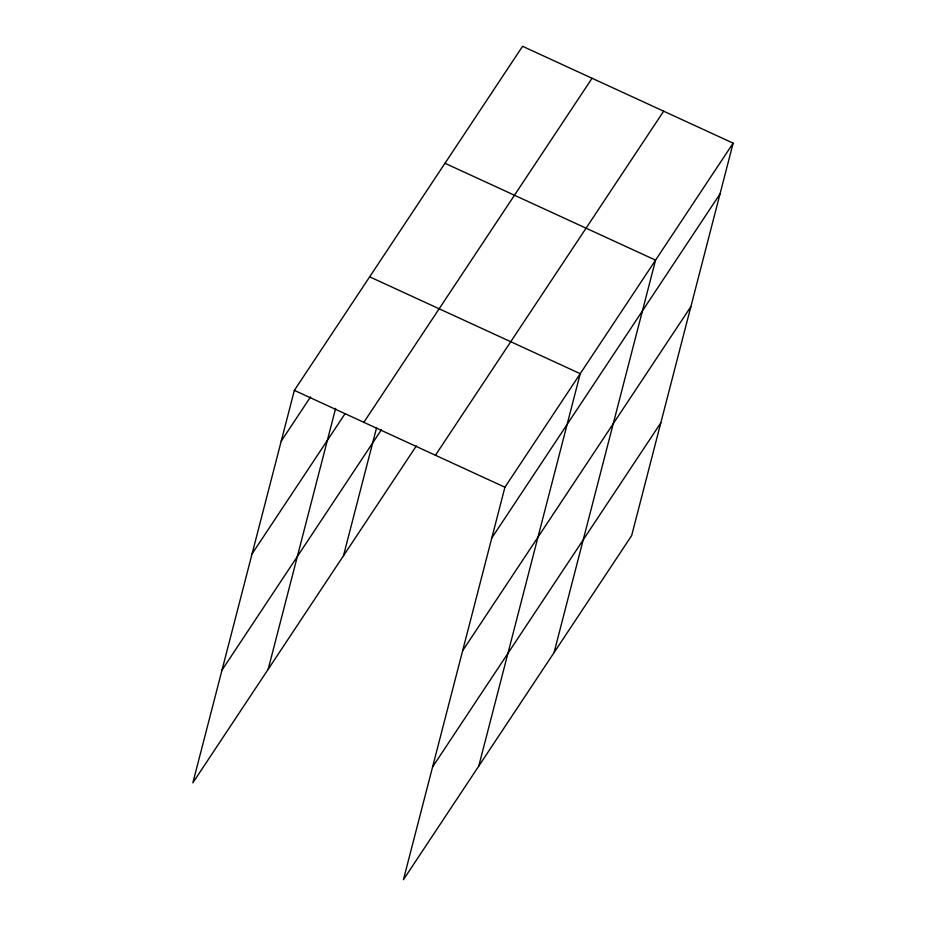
<?xml version="1.0" encoding="UTF-8"?>
<svg xmlns="http://www.w3.org/2000/svg" width="926" height="926" viewBox="0 0 926 926"><rect width="100%" height="100%" fill="white"/><g stroke="black" fill="none" stroke-linecap="round" stroke-linejoin="round"><path stroke-width="1.39" d="M733.149 143.16L504.925 487.226L403.423 879.7L631.648 535.633L733.149 143.16L522.577 46.3L294.352 390.367L192.851 782.84L416.33 445.938M268.17 669.301L335.652 408.331M343.477 555.762L376.627 427.592M478.742 766.161L580.243 373.687L369.671 276.828M554.049 652.622L655.55 260.137L444.978 163.277M281.226 441.123L310.557 396.895M252.057 553.887L344.819 414.049M363.837 422.325L592.061 78.259M222.02 670.077L381.35 429.861M435.44 455.256L663.664 111.189M491.799 537.983L720.023 193.916M462.63 650.747L690.854 306.68M432.581 766.936L660.817 422.869M294.352 390.367L504.925 487.226"/></g></svg>
